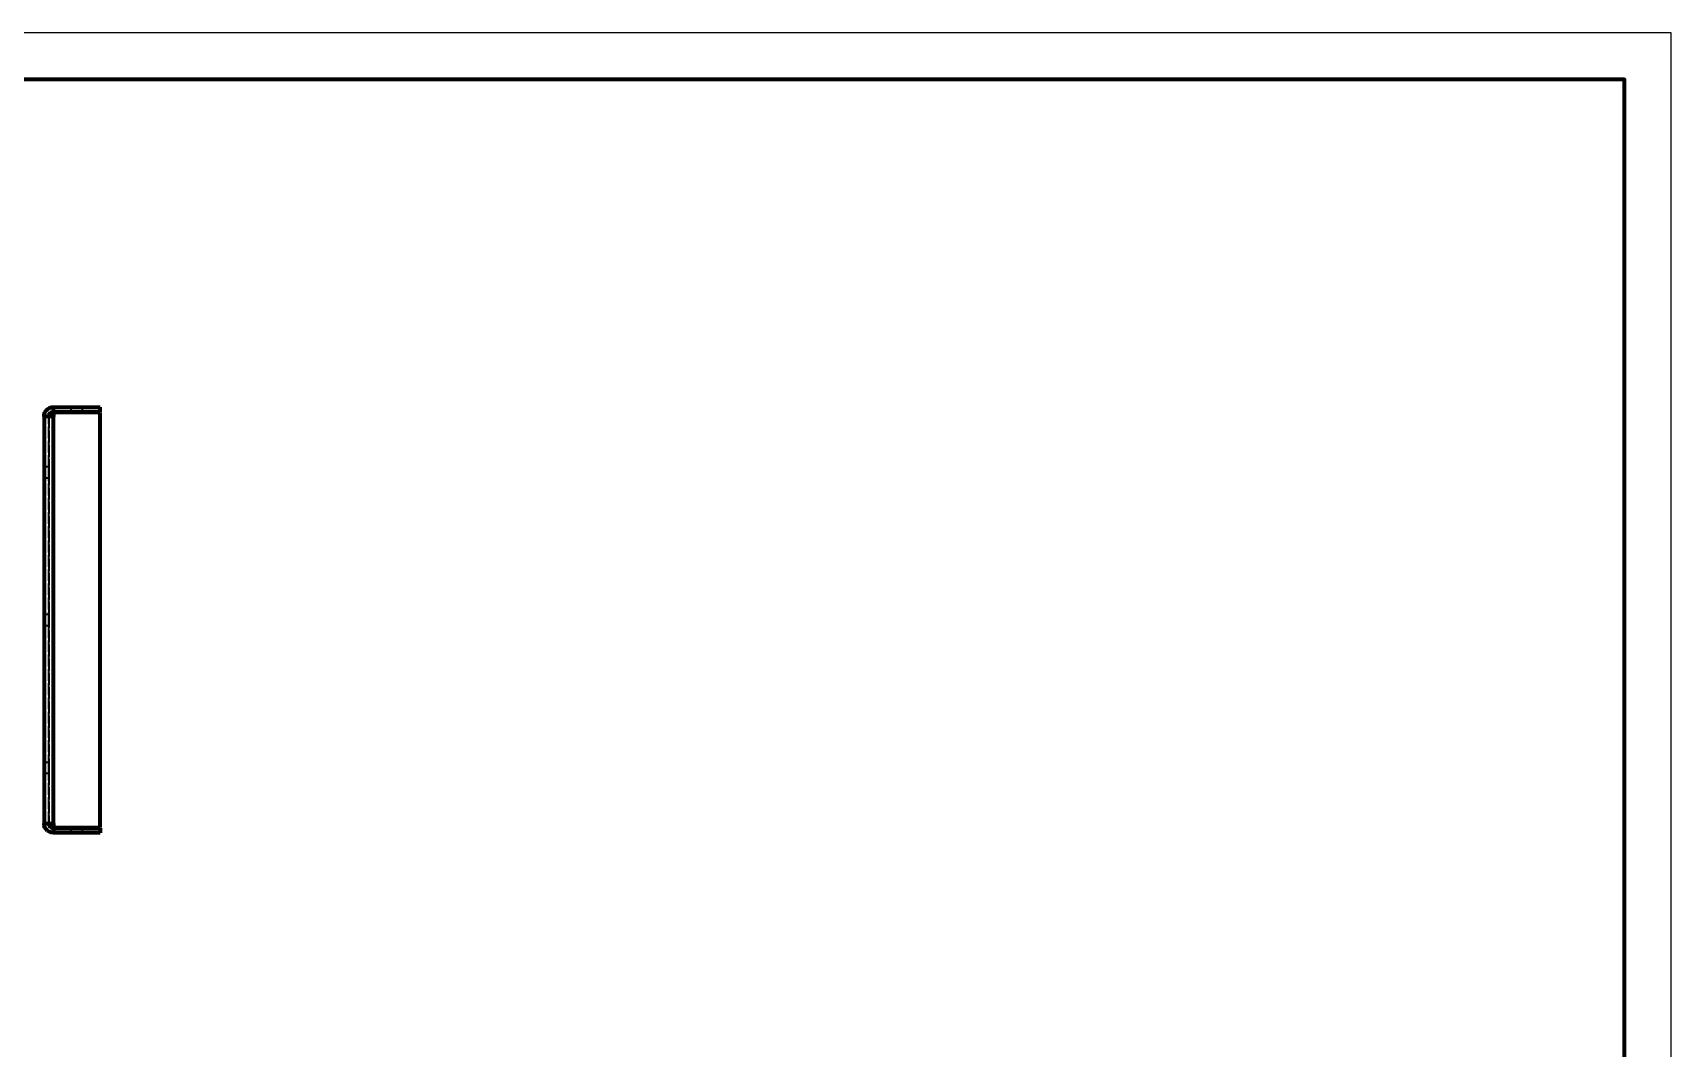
# Model space of a CAD drawing. Header units: millimetres. Extents: x 0 to 420, y 0 to 297.
# Drawn here: x 244.8 to 420, y 188.5 to 297 of the extents above; entities that cross this region are included whole.
import ezdxf

# ---------------------------------------------------------------- set-up
doc = ezdxf.new("R2010")
doc.units = ezdxf.units.MM
doc.linetypes.add('DASHED', pattern=[1.524, 1.27, -0.254])

msp = doc.modelspace()

# ---------------------------------------------------------------- linework, layer by layer
at = {"color": 1, "lineweight": 70}
for p, q in [((246, 256), (246.03, 256.22)), ((246, 256), (246, 212.5)), ((246.01, 256), (246, 256)), ((246.03, 256), (246.01, 256)), ((246.03, 256.22), (246.1, 256.43)), ((246.06, 256), (246.03, 256)), ((246.1, 256), (246.06, 256)), ((246.1, 256.43), (246.22, 256.62)), ((246.15, 256), (246.1, 256)), ((246.22, 256), (246.15, 256)), ((246.22, 256.62), (246.38, 256.78)), ((246.29, 256), (246.22, 256)), ((246.38, 256), (246.29, 256)), ((246.38, 256.78), (246.57, 256.9)), ((246.47, 256), (246.38, 256)), ((246.57, 256), (246.47, 256)), ((246.5, 256), (246.52, 256.15)), ((246.52, 256.15), (246.6, 256.29)), ((246.57, 256.9), (246.78, 256.97)), ((246.67, 256), (246.57, 256)), ((246.6, 256.29), (246.71, 256.4)), ((246.78, 256), (246.67, 256)), ((246.71, 256.4), (246.85, 256.48)), ((246.78, 256.97), (247, 257)), ((246.89, 256), (246.78, 256)), ((246.85, 256.48), (247, 256.5)), ((247, 256), (246.89, 256)), ((247, 256.5), (247, 257)), ((247, 257), (252, 257)), ((247, 256.5), (252, 256.5)), ((252, 256.43), (247, 256.43)), ((247, 256.43), (247, 256)), ((247, 212.5), (247, 256)), ((252, 256.5), (252, 257)), ((252, 212.07), (252, 256.43)), ((246.03, 212.28), (246, 212.5)), ((246, 212.5), (246.01, 212.5)), ((246.01, 212.5), (246.03, 212.5)), ((246.03, 212.5), (246.06, 212.5)), ((246.1, 212.07), (246.03, 212.28)), ((246.06, 212.5), (246.1, 212.5)), ((246.1, 212.5), (246.15, 212.5)), ((246.22, 211.88), (246.1, 212.07)), ((246.15, 212.5), (246.22, 212.5)), ((246.22, 212.5), (246.29, 212.5)), ((246.29, 212.5), (246.38, 212.5)), ((246.38, 212.5), (246.47, 212.5)), ((246.47, 212.5), (246.57, 212.5)), ((246.5, 212.5), (246.52, 212.35)), ((246.52, 212.35), (246.6, 212.21)), ((246.57, 212.5), (246.67, 212.5)), ((246.6, 212.21), (246.71, 212.1)), ((246.67, 212.5), (246.78, 212.5)), ((246.71, 212.1), (246.85, 212.02)), ((246.78, 212.5), (246.89, 212.5)), ((246.85, 212.02), (247, 212)), ((246.89, 212.5), (247, 212.5)), ((247, 212.5), (247, 212.07)), ((247, 212.07), (252, 212.07)), ((247, 212), (252, 212)), ((247, 212), (247, 211.5)), ((252, 212), (252, 211.5)), ((246.38, 211.72), (246.22, 211.88)), ((246.57, 211.6), (246.38, 211.72)), ((246.78, 211.53), (246.57, 211.6)), ((247, 211.5), (246.78, 211.53)), ((252, 211.5), (247, 211.5))]:
    msp.add_line(p, q, dxfattribs=at)
at = {"color": 5, "linetype": 'DASHED', "lineweight": 35}
for p, q in [((246.03, 256.22), (246, 256)), ((246, 256), (246.01, 256)), ((246, 212.5), (246, 256)), ((246.5, 256), (246, 256)), ((246.5, 256), (246, 256)), ((246.01, 256), (246.03, 256)), ((246.1, 256.43), (246.03, 256.22)), ((246.03, 256), (246.06, 256)), ((246.06, 256), (246.1, 256)), ((246.22, 256.62), (246.1, 256.43)), ((246.1, 256), (246.15, 256)), ((246.15, 256), (246.22, 256)), ((246.38, 256.78), (246.22, 256.62)), ((246.22, 256), (246.29, 256)), ((246.29, 256), (246.38, 256)), ((246.57, 256.9), (246.38, 256.78)), ((246.38, 256), (246.47, 256)), ((246.47, 256), (246.57, 256)), ((246.5, 256), (246.52, 256.15)), ((246.5, 256), (246.5, 256)), ((246.5, 256), (246.51, 256)), ((246.5, 256), (246.5, 212.5)), ((246.5, 256), (246.5, 256)), ((246.5, 256), (246.51, 256)), ((246.5, 212.5), (246.5, 256)), ((246.51, 256), (246.53, 256)), ((246.51, 256), (246.53, 256)), ((246.52, 256.15), (246.6, 256.29)), ((246.53, 256), (246.55, 256)), ((246.53, 256), (246.55, 256)), ((246.55, 256), (246.58, 256)), ((246.55, 256), (246.58, 256)), ((246.78, 256.97), (246.57, 256.9)), ((246.57, 256), (246.67, 256)), ((246.58, 256), (246.61, 256)), ((246.58, 256), (246.61, 256)), ((246.6, 256.29), (246.71, 256.4)), ((246.61, 256), (246.65, 256)), ((246.61, 256), (246.65, 256)), ((246.65, 256), (246.69, 256)), ((246.65, 256), (246.69, 256)), ((246.67, 256), (246.78, 256)), ((246.69, 256), (246.73, 256)), ((246.69, 256), (246.73, 256)), ((246.71, 256.4), (246.85, 256.48)), ((246.73, 256), (246.78, 256)), ((246.73, 256), (246.78, 256)), ((247, 257), (246.78, 256.97)), ((246.78, 256), (246.89, 256)), ((246.78, 256), (246.83, 256)), ((246.78, 256), (246.83, 256)), ((246.83, 256), (246.89, 256)), ((246.83, 256), (246.89, 256)), ((246.85, 256.48), (247, 256.5)), ((246.89, 256), (247, 256)), ((246.89, 256), (246.94, 256)), ((246.89, 256), (246.94, 256)), ((246.94, 256), (247, 256)), ((246.94, 256), (247, 256)), ((252, 257), (247, 257)), ((247, 256.5), (247, 257)), ((247, 256.5), (247, 257)), ((247, 256.5), (247, 257)), ((247, 256.5), (252, 256.5)), ((247, 256), (247, 256.43)), ((247, 256.43), (252, 256.43)), ((247, 256), (247, 256.43)), ((247, 256.43), (252, 256.43)), ((247, 256.43), (252, 256.43)), ((247, 256), (247, 256.43)), ((248.9, 256.5), (248.9, 257)), ((248.9, 257), (248.92, 257)), ((248.92, 257), (248.9, 257)), ((248.9, 256.5), (248.9, 257)), ((248.9, 256.5), (248.9, 257)), ((248.9, 257), (248.92, 257)), ((248.92, 257), (248.9, 257)), ((248.9, 256.5), (248.9, 257)), ((248.9, 256.5), (248.9, 257)), ((248.9, 257), (248.92, 257)), ((248.92, 257), (248.9, 257)), ((248.9, 256.5), (248.9, 257)), ((248.9, 256.5), (248.9, 257)), ((248.9, 257), (248.92, 257)), ((248.92, 257), (248.9, 257)), ((248.9, 256.5), (248.9, 257)), ((248.9, 256.5), (248.9, 257)), ((248.9, 257), (248.92, 257)), ((248.92, 257), (248.9, 257)), ((248.9, 256.5), (248.9, 257)), ((248.9, 256.5), (248.9, 257)), ((248.9, 257), (248.92, 257)), ((248.92, 257), (248.9, 257)), ((248.9, 256.5), (248.9, 257)), ((248.92, 256.5), (248.9, 256.5)), ((248.9, 256.5), (248.92, 256.5)), ((248.92, 256.5), (248.9, 256.5)), ((248.9, 256.5), (248.92, 256.5)), ((248.92, 256.5), (248.9, 256.5)), ((248.9, 256.5), (248.92, 256.5)), ((248.92, 256.5), (248.9, 256.5)), ((248.9, 256.5), (248.92, 256.5)), ((248.92, 256.5), (248.9, 256.5)), ((248.9, 256.5), (248.92, 256.5)), ((248.92, 256.5), (248.9, 256.5)), ((248.9, 256.5), (248.92, 256.5)), ((248.92, 257), (248.96, 257)), ((248.96, 257), (248.92, 257)), ((248.92, 257), (248.96, 257)), ((248.96, 257), (248.92, 257)), ((248.92, 257), (248.96, 257)), ((248.96, 257), (248.92, 257)), ((248.92, 257), (248.96, 257)), ((248.96, 257), (248.92, 257)), ((248.92, 257), (248.96, 257)), ((248.96, 257), (248.92, 257)), ((248.92, 257), (248.96, 257)), ((248.96, 257), (248.92, 257)), ((248.96, 256.5), (248.92, 256.5)), ((248.92, 256.5), (248.96, 256.5)), ((248.96, 256.5), (248.92, 256.5)), ((248.92, 256.5), (248.96, 256.5)), ((248.96, 256.5), (248.92, 256.5)), ((248.92, 256.5), (248.96, 256.5)), ((248.96, 256.5), (248.92, 256.5)), ((248.92, 256.5), (248.96, 256.5)), ((248.96, 256.5), (248.92, 256.5)), ((248.92, 256.5), (248.96, 256.5)), ((248.96, 256.5), (248.92, 256.5)), ((248.92, 256.5), (248.96, 256.5)), ((248.96, 257), (249.03, 257)), ((249.03, 257), (248.96, 257)), ((248.96, 257), (249.03, 257)), ((249.03, 257), (248.96, 257)), ((248.96, 257), (249.03, 257)), ((249.03, 257), (248.96, 257)), ((248.96, 257), (249.03, 257)), ((249.03, 257), (248.96, 257)), ((248.96, 257), (249.03, 257)), ((249.03, 257), (248.96, 257)), ((248.96, 257), (249.03, 257)), ((249.03, 257), (248.96, 257)), ((249.03, 256.5), (248.96, 256.5)), ((248.96, 256.5), (249.03, 256.5)), ((249.03, 256.5), (248.96, 256.5)), ((248.96, 256.5), (249.03, 256.5)), ((249.03, 256.5), (248.96, 256.5)), ((248.96, 256.5), (249.03, 256.5)), ((249.03, 256.5), (248.96, 256.5)), ((248.96, 256.5), (249.03, 256.5)), ((249.03, 256.5), (248.96, 256.5)), ((248.96, 256.5), (249.03, 256.5)), ((249.03, 256.5), (248.96, 256.5)), ((248.96, 256.5), (249.03, 256.5)), ((249.03, 257), (249.13, 257)), ((249.13, 257), (249.03, 257)), ((249.03, 257), (249.13, 257)), ((249.13, 257), (249.03, 257)), ((249.03, 257), (249.13, 257)), ((249.13, 257), (249.03, 257)), ((249.03, 257), (249.13, 257)), ((249.13, 257), (249.03, 257)), ((249.03, 257), (249.13, 257)), ((249.13, 257), (249.03, 257)), ((249.03, 257), (249.13, 257)), ((249.13, 257), (249.03, 257)), ((249.13, 256.5), (249.03, 256.5)), ((249.03, 256.5), (249.13, 256.5)), ((249.13, 256.5), (249.03, 256.5)), ((249.03, 256.5), (249.13, 256.5)), ((249.13, 256.5), (249.03, 256.5)), ((249.03, 256.5), (249.13, 256.5)), ((249.13, 256.5), (249.03, 256.5)), ((249.03, 256.5), (249.13, 256.5)), ((249.13, 256.5), (249.03, 256.5)), ((249.03, 256.5), (249.13, 256.5)), ((249.13, 256.5), (249.03, 256.5)), ((249.03, 256.5), (249.13, 256.5)), ((249.13, 257), (249.24, 257)), ((249.24, 257), (249.13, 257)), ((249.13, 257), (249.24, 257)), ((249.24, 257), (249.13, 257)), ((249.13, 257), (249.24, 257)), ((249.24, 257), (249.13, 257)), ((249.13, 257), (249.24, 257)), ((249.24, 257), (249.13, 257)), ((249.13, 257), (249.24, 257)), ((249.24, 257), (249.13, 257)), ((249.13, 257), (249.24, 257)), ((249.24, 257), (249.13, 257)), ((249.24, 256.5), (249.13, 256.5)), ((249.13, 256.5), (249.24, 256.5)), ((249.24, 256.5), (249.13, 256.5)), ((249.13, 256.5), (249.24, 256.5)), ((249.24, 256.5), (249.13, 256.5)), ((249.13, 256.5), (249.24, 256.5)), ((249.24, 256.5), (249.13, 256.5)), ((249.13, 256.5), (249.24, 256.5)), ((249.24, 256.5), (249.13, 256.5)), ((249.13, 256.5), (249.24, 256.5)), ((249.24, 256.5), (249.13, 256.5)), ((249.13, 256.5), (249.24, 256.5)), ((249.24, 257), (249.37, 257)), ((249.37, 257), (249.24, 257)), ((249.24, 257), (249.37, 257)), ((249.37, 257), (249.24, 257)), ((249.24, 257), (249.37, 257)), ((249.37, 257), (249.24, 257)), ((249.24, 257), (249.37, 257)), ((249.37, 257), (249.24, 257)), ((249.24, 257), (249.37, 257)), ((249.37, 257), (249.24, 257)), ((249.24, 257), (249.37, 257)), ((249.37, 257), (249.24, 257)), ((249.37, 256.5), (249.24, 256.5)), ((249.24, 256.5), (249.37, 256.5)), ((249.37, 256.5), (249.24, 256.5)), ((249.24, 256.5), (249.37, 256.5)), ((249.37, 256.5), (249.24, 256.5)), ((249.24, 256.5), (249.37, 256.5)), ((249.37, 256.5), (249.24, 256.5)), ((249.24, 256.5), (249.37, 256.5)), ((249.37, 256.5), (249.24, 256.5)), ((249.24, 256.5), (249.37, 256.5)), ((249.37, 256.5), (249.24, 256.5)), ((249.24, 256.5), (249.37, 256.5)), ((249.37, 257), (249.5, 257)), ((249.5, 257), (249.37, 257)), ((249.37, 257), (249.5, 257)), ((249.5, 257), (249.37, 257)), ((249.37, 257), (249.5, 257)), ((249.5, 257), (249.37, 257)), ((249.37, 257), (249.5, 257)), ((249.5, 257), (249.37, 257)), ((249.37, 257), (249.5, 257)), ((249.5, 257), (249.37, 257)), ((249.37, 257), (249.5, 257)), ((249.5, 257), (249.37, 257)), ((249.5, 256.5), (249.37, 256.5)), ((249.37, 256.5), (249.5, 256.5)), ((249.5, 256.5), (249.37, 256.5)), ((249.37, 256.5), (249.5, 256.5)), ((249.5, 256.5), (249.37, 256.5)), ((249.37, 256.5), (249.5, 256.5)), ((249.5, 256.5), (249.37, 256.5)), ((249.37, 256.5), (249.5, 256.5)), ((249.5, 256.5), (249.37, 256.5)), ((249.37, 256.5), (249.5, 256.5)), ((249.5, 256.5), (249.37, 256.5)), ((249.37, 256.5), (249.5, 256.5)), ((249.5, 257), (249.63, 257)), ((249.63, 257), (249.5, 257)), ((249.5, 257), (249.63, 257)), ((249.63, 257), (249.5, 257)), ((249.5, 257), (249.63, 257)), ((249.63, 257), (249.5, 257)), ((249.5, 257), (249.63, 257)), ((249.63, 257), (249.5, 257)), ((249.5, 257), (249.63, 257)), ((249.63, 257), (249.5, 257)), ((249.5, 257), (249.63, 257)), ((249.63, 257), (249.5, 257)), ((249.63, 256.5), (249.5, 256.5)), ((249.5, 256.5), (249.63, 256.5)), ((249.63, 256.5), (249.5, 256.5)), ((249.5, 256.5), (249.63, 256.5)), ((249.63, 256.5), (249.5, 256.5)), ((249.5, 256.5), (249.63, 256.5)), ((249.63, 256.5), (249.5, 256.5)), ((249.5, 256.5), (249.63, 256.5)), ((249.63, 256.5), (249.5, 256.5)), ((249.5, 256.5), (249.63, 256.5)), ((249.63, 256.5), (249.5, 256.5)), ((249.5, 256.5), (249.63, 256.5)), ((249.63, 257), (249.76, 257)), ((249.76, 257), (249.63, 257)), ((249.63, 257), (249.76, 257)), ((249.76, 257), (249.63, 257)), ((249.63, 257), (249.76, 257)), ((249.76, 257), (249.63, 257)), ((249.63, 257), (249.76, 257)), ((249.76, 257), (249.63, 257)), ((249.63, 257), (249.76, 257)), ((249.76, 257), (249.63, 257)), ((249.63, 257), (249.76, 257)), ((249.76, 257), (249.63, 257)), ((249.76, 256.5), (249.63, 256.5)), ((249.63, 256.5), (249.76, 256.5)), ((249.76, 256.5), (249.63, 256.5)), ((249.63, 256.5), (249.76, 256.5)), ((249.76, 256.5), (249.63, 256.5)), ((249.63, 256.5), (249.76, 256.5)), ((249.76, 256.5), (249.63, 256.5)), ((249.63, 256.5), (249.76, 256.5)), ((249.76, 256.5), (249.63, 256.5)), ((249.63, 256.5), (249.76, 256.5)), ((249.76, 256.5), (249.63, 256.5)), ((249.63, 256.5), (249.76, 256.5)), ((249.76, 257), (249.87, 257)), ((249.87, 257), (249.76, 257)), ((249.76, 257), (249.87, 257)), ((249.87, 257), (249.76, 257)), ((249.76, 257), (249.87, 257)), ((249.87, 257), (249.76, 257)), ((249.76, 257), (249.87, 257)), ((249.87, 257), (249.76, 257)), ((249.76, 257), (249.87, 257)), ((249.87, 257), (249.76, 257)), ((249.76, 257), (249.87, 257)), ((249.87, 257), (249.76, 257)), ((249.87, 256.5), (249.76, 256.5)), ((249.76, 256.5), (249.87, 256.5)), ((249.87, 256.5), (249.76, 256.5)), ((249.76, 256.5), (249.87, 256.5)), ((249.87, 256.5), (249.76, 256.5)), ((249.76, 256.5), (249.87, 256.5)), ((249.87, 256.5), (249.76, 256.5)), ((249.76, 256.5), (249.87, 256.5)), ((249.87, 256.5), (249.76, 256.5)), ((249.76, 256.5), (249.87, 256.5)), ((249.87, 256.5), (249.76, 256.5)), ((249.76, 256.5), (249.87, 256.5)), ((249.87, 257), (249.97, 257)), ((249.97, 257), (249.87, 257)), ((249.87, 257), (249.97, 257)), ((249.97, 257), (249.87, 257)), ((249.87, 257), (249.97, 257)), ((249.97, 257), (249.87, 257)), ((249.87, 257), (249.97, 257)), ((249.97, 257), (249.87, 257)), ((249.87, 257), (249.97, 257)), ((249.97, 257), (249.87, 257)), ((249.87, 257), (249.97, 257)), ((249.97, 257), (249.87, 257)), ((249.97, 256.5), (249.87, 256.5)), ((249.87, 256.5), (249.97, 256.5)), ((249.97, 256.5), (249.87, 256.5)), ((249.87, 256.5), (249.97, 256.5)), ((249.97, 256.5), (249.87, 256.5)), ((249.87, 256.5), (249.97, 256.5)), ((249.97, 256.5), (249.87, 256.5)), ((249.87, 256.5), (249.97, 256.5)), ((249.97, 256.5), (249.87, 256.5)), ((249.87, 256.5), (249.97, 256.5)), ((249.97, 256.5), (249.87, 256.5)), ((249.87, 256.5), (249.97, 256.5)), ((249.97, 257), (250.04, 257)), ((250.04, 257), (249.97, 257)), ((249.97, 257), (250.04, 257)), ((250.04, 257), (249.97, 257)), ((249.97, 257), (250.04, 257)), ((250.04, 257), (249.97, 257)), ((249.97, 257), (250.04, 257)), ((250.04, 257), (249.97, 257)), ((249.97, 257), (250.04, 257)), ((250.04, 257), (249.97, 257)), ((249.97, 257), (250.04, 257)), ((250.04, 257), (249.97, 257)), ((250.04, 256.5), (249.97, 256.5)), ((249.97, 256.5), (250.04, 256.5)), ((250.04, 256.5), (249.97, 256.5)), ((249.97, 256.5), (250.04, 256.5)), ((250.04, 256.5), (249.97, 256.5)), ((249.97, 256.5), (250.04, 256.5)), ((250.04, 256.5), (249.97, 256.5)), ((249.97, 256.5), (250.04, 256.5)), ((250.04, 256.5), (249.97, 256.5)), ((249.97, 256.5), (250.04, 256.5)), ((250.04, 256.5), (249.97, 256.5)), ((249.97, 256.5), (250.04, 256.5)), ((250.04, 257), (250.08, 257)), ((250.08, 257), (250.04, 257)), ((250.04, 257), (250.08, 257)), ((250.08, 257), (250.04, 257)), ((250.04, 257), (250.08, 257)), ((250.08, 257), (250.04, 257)), ((250.04, 257), (250.08, 257)), ((250.08, 257), (250.04, 257)), ((250.04, 257), (250.08, 257)), ((250.08, 257), (250.04, 257)), ((250.04, 257), (250.08, 257)), ((250.08, 257), (250.04, 257)), ((250.08, 256.5), (250.04, 256.5)), ((250.04, 256.5), (250.08, 256.5)), ((250.08, 256.5), (250.04, 256.5)), ((250.04, 256.5), (250.08, 256.5)), ((250.08, 256.5), (250.04, 256.5)), ((250.04, 256.5), (250.08, 256.5)), ((250.08, 256.5), (250.04, 256.5)), ((250.04, 256.5), (250.08, 256.5)), ((250.08, 256.5), (250.04, 256.5)), ((250.04, 256.5), (250.08, 256.5)), ((250.08, 256.5), (250.04, 256.5)), ((250.04, 256.5), (250.08, 256.5)), ((250.08, 257), (250.1, 257)), ((250.1, 257), (250.08, 257)), ((250.08, 257), (250.1, 257)), ((250.1, 257), (250.08, 257)), ((250.08, 257), (250.1, 257)), ((250.1, 257), (250.08, 257)), ((250.08, 257), (250.1, 257)), ((250.1, 257), (250.08, 257)), ((250.08, 257), (250.1, 257)), ((250.1, 257), (250.08, 257)), ((250.08, 257), (250.1, 257)), ((250.1, 257), (250.08, 257)), ((250.1, 256.5), (250.08, 256.5)), ((250.08, 256.5), (250.1, 256.5)), ((250.1, 256.5), (250.08, 256.5)), ((250.08, 256.5), (250.1, 256.5)), ((250.1, 256.5), (250.08, 256.5)), ((250.08, 256.5), (250.1, 256.5)), ((250.1, 256.5), (250.08, 256.5)), ((250.08, 256.5), (250.1, 256.5)), ((250.1, 256.5), (250.08, 256.5)), ((250.08, 256.5), (250.1, 256.5)), ((250.1, 256.5), (250.08, 256.5)), ((250.08, 256.5), (250.1, 256.5)), ((250.1, 256.5), (250.1, 257)), ((250.1, 256.5), (250.1, 257)), ((250.1, 256.5), (250.1, 257)), ((250.1, 256.5), (250.1, 257)), ((250.1, 256.5), (250.1, 257)), ((250.1, 256.5), (250.1, 257)), ((250.1, 256.5), (250.1, 257)), ((250.1, 256.5), (250.1, 257)), ((250.1, 256.5), (250.1, 257)), ((250.1, 256.5), (250.1, 257)), ((250.1, 256.5), (250.1, 257)), ((250.1, 256.5), (250.1, 257)), ((252, 256.5), (252, 257)), ((252, 256.43), (252, 212.07)), ((252, 256.43), (252, 212.07)), ((252, 212.07), (252, 256.43)), ((246, 250.65), (246.5, 250.65)), ((246, 250.65), (246, 250.63)), ((246, 250.65), (246.5, 250.65)), ((246, 250.63), (246, 250.65)), ((246, 250.65), (246.5, 250.65)), ((246, 250.63), (246, 250.65)), ((246, 250.65), (246.5, 250.65)), ((246, 250.65), (246, 250.63)), ((246, 250.63), (246, 250.59)), ((246, 250.59), (246, 250.63)), ((246, 250.59), (246, 250.63)), ((246, 250.63), (246, 250.59)), ((246, 250.59), (246, 250.52)), ((246, 250.52), (246, 250.59)), ((246, 250.52), (246, 250.59)), ((246, 250.59), (246, 250.52)), ((246.5, 250.63), (246.5, 250.65)), ((246.5, 250.65), (246.5, 250.63)), ((246.5, 250.65), (246.5, 250.63)), ((246.5, 250.63), (246.5, 250.65)), ((246.5, 250.59), (246.5, 250.63)), ((246.5, 250.63), (246.5, 250.59)), ((246.5, 250.63), (246.5, 250.59)), ((246.5, 250.59), (246.5, 250.63)), ((246.5, 250.52), (246.5, 250.59)), ((246.5, 250.59), (246.5, 250.52)), ((246.5, 250.59), (246.5, 250.52)), ((246.5, 250.52), (246.5, 250.59)), ((246, 250.52), (246, 250.42)), ((246, 250.42), (246, 250.52)), ((246, 250.42), (246, 250.52)), ((246, 250.52), (246, 250.42)), ((246, 250.42), (246, 250.31)), ((246, 250.31), (246, 250.42)), ((246, 250.31), (246, 250.42)), ((246, 250.42), (246, 250.31)), ((246, 250.31), (246, 250.18)), ((246, 250.18), (246, 250.31)), ((246, 250.18), (246, 250.31)), ((246, 250.31), (246, 250.18)), ((246, 250.18), (246, 250.05)), ((246, 250.05), (246, 250.18)), ((246, 250.05), (246, 250.18)), ((246, 250.18), (246, 250.05)), ((246, 250.05), (246, 249.92)), ((246, 249.92), (246, 250.05)), ((246, 249.92), (246, 250.05)), ((246, 250.05), (246, 249.92)), ((246, 249.92), (246, 249.79)), ((246, 249.79), (246, 249.92)), ((246, 249.79), (246, 249.92)), ((246, 249.92), (246, 249.79)), ((246, 249.79), (246, 249.68)), ((246, 249.68), (246, 249.79)), ((246, 249.68), (246, 249.79)), ((246, 249.79), (246, 249.68)), ((246, 249.68), (246, 249.58)), ((246, 249.58), (246, 249.68)), ((246, 249.58), (246, 249.68)), ((246, 249.68), (246, 249.58)), ((246, 249.58), (246, 249.51)), ((246, 249.51), (246, 249.58)), ((246, 249.51), (246, 249.58)), ((246, 249.58), (246, 249.51)), ((246, 249.51), (246, 249.47)), ((246, 249.47), (246, 249.51)), ((246, 249.47), (246, 249.51)), ((246, 249.51), (246, 249.47)), ((246, 249.47), (246, 249.45)), ((246, 249.45), (246, 249.47)), ((246, 249.45), (246, 249.47)), ((246, 249.47), (246, 249.45)), ((246, 249.45), (246.5, 249.45)), ((246, 249.45), (246.5, 249.45)), ((246, 249.45), (246.5, 249.45)), ((246, 249.45), (246.5, 249.45)), ((246.5, 250.42), (246.5, 250.52)), ((246.5, 250.52), (246.5, 250.42)), ((246.5, 250.52), (246.5, 250.42)), ((246.5, 250.42), (246.5, 250.52)), ((246.5, 250.31), (246.5, 250.42)), ((246.5, 250.42), (246.5, 250.31)), ((246.5, 250.42), (246.5, 250.31)), ((246.5, 250.31), (246.5, 250.42)), ((246.5, 250.18), (246.5, 250.31)), ((246.5, 250.31), (246.5, 250.18)), ((246.5, 250.31), (246.5, 250.18)), ((246.5, 250.18), (246.5, 250.31)), ((246.5, 250.05), (246.5, 250.18)), ((246.5, 250.18), (246.5, 250.05)), ((246.5, 250.18), (246.5, 250.05)), ((246.5, 250.05), (246.5, 250.18)), ((246.5, 249.92), (246.5, 250.05)), ((246.5, 250.05), (246.5, 249.92)), ((246.5, 250.05), (246.5, 249.92)), ((246.5, 249.92), (246.5, 250.05)), ((246.5, 249.79), (246.5, 249.92)), ((246.5, 249.92), (246.5, 249.79)), ((246.5, 249.92), (246.5, 249.79)), ((246.5, 249.79), (246.5, 249.92)), ((246.5, 249.68), (246.5, 249.79)), ((246.5, 249.79), (246.5, 249.68)), ((246.5, 249.79), (246.5, 249.68)), ((246.5, 249.68), (246.5, 249.79)), ((246.5, 249.58), (246.5, 249.68)), ((246.5, 249.68), (246.5, 249.58)), ((246.5, 249.68), (246.5, 249.58)), ((246.5, 249.58), (246.5, 249.68)), ((246.5, 249.51), (246.5, 249.58)), ((246.5, 249.58), (246.5, 249.51)), ((246.5, 249.58), (246.5, 249.51)), ((246.5, 249.51), (246.5, 249.58)), ((246.5, 249.47), (246.5, 249.51)), ((246.5, 249.51), (246.5, 249.47)), ((246.5, 249.51), (246.5, 249.47)), ((246.5, 249.47), (246.5, 249.51)), ((246.5, 249.45), (246.5, 249.47)), ((246.5, 249.47), (246.5, 249.45)), ((246.5, 249.47), (246.5, 249.45)), ((246.5, 249.45), (246.5, 249.47)), ((246, 234.85), (246.5, 234.85)), ((246, 234.85), (246, 234.83)), ((246, 234.85), (246.5, 234.85)), ((246, 234.83), (246, 234.85)), ((246, 234.85), (246.5, 234.85)), ((246, 234.83), (246, 234.85)), ((246, 234.85), (246.5, 234.85)), ((246, 234.85), (246, 234.83)), ((246, 234.83), (246, 234.79)), ((246, 234.79), (246, 234.83)), ((246, 234.79), (246, 234.83)), ((246, 234.83), (246, 234.79)), ((246, 234.79), (246, 234.72)), ((246, 234.72), (246, 234.79)), ((246, 234.72), (246, 234.79)), ((246, 234.79), (246, 234.72)), ((246.5, 234.83), (246.5, 234.85)), ((246.5, 234.85), (246.5, 234.83)), ((246.5, 234.85), (246.5, 234.83)), ((246.5, 234.83), (246.5, 234.85)), ((246.5, 234.79), (246.5, 234.83)), ((246.5, 234.83), (246.5, 234.79)), ((246.5, 234.83), (246.5, 234.79)), ((246.5, 234.79), (246.5, 234.83)), ((246.5, 234.72), (246.5, 234.79)), ((246.5, 234.79), (246.5, 234.72)), ((246.5, 234.79), (246.5, 234.72)), ((246.5, 234.72), (246.5, 234.79)), ((246, 234.72), (246, 234.62)), ((246, 234.62), (246, 234.72)), ((246, 234.62), (246, 234.72)), ((246, 234.72), (246, 234.62)), ((246, 234.62), (246, 234.51)), ((246, 234.51), (246, 234.62)), ((246, 234.51), (246, 234.62)), ((246, 234.62), (246, 234.51)), ((246, 234.51), (246, 234.38)), ((246, 234.38), (246, 234.51)), ((246, 234.38), (246, 234.51)), ((246, 234.51), (246, 234.38)), ((246, 234.38), (246, 234.25)), ((246, 234.25), (246, 234.38)), ((246, 234.25), (246, 234.38)), ((246, 234.38), (246, 234.25)), ((246, 234.25), (246, 234.12)), ((246, 234.12), (246, 234.25)), ((246, 234.12), (246, 234.25)), ((246, 234.25), (246, 234.12)), ((246, 234.12), (246, 233.99)), ((246, 233.99), (246, 234.12)), ((246, 233.99), (246, 234.12)), ((246, 234.12), (246, 233.99)), ((246, 233.99), (246, 233.88)), ((246, 233.88), (246, 233.99)), ((246, 233.88), (246, 233.99)), ((246, 233.99), (246, 233.88)), ((246, 233.88), (246, 233.78)), ((246, 233.78), (246, 233.88)), ((246, 233.78), (246, 233.88)), ((246, 233.88), (246, 233.78)), ((246, 233.78), (246, 233.71)), ((246, 233.71), (246, 233.78)), ((246, 233.71), (246, 233.78)), ((246, 233.78), (246, 233.71)), ((246, 233.71), (246, 233.67)), ((246, 233.67), (246, 233.71)), ((246, 233.67), (246, 233.71)), ((246, 233.71), (246, 233.67)), ((246, 233.67), (246, 233.65)), ((246, 233.65), (246, 233.67)), ((246, 233.65), (246, 233.67)), ((246, 233.67), (246, 233.65)), ((246, 233.65), (246.5, 233.65)), ((246, 233.65), (246.5, 233.65)), ((246, 233.65), (246.5, 233.65)), ((246, 233.65), (246.5, 233.65)), ((246.5, 234.62), (246.5, 234.72)), ((246.5, 234.72), (246.5, 234.62)), ((246.5, 234.72), (246.5, 234.62)), ((246.5, 234.62), (246.5, 234.72)), ((246.5, 234.51), (246.5, 234.62)), ((246.5, 234.62), (246.5, 234.51)), ((246.5, 234.62), (246.5, 234.51)), ((246.5, 234.51), (246.5, 234.62)), ((246.5, 234.38), (246.5, 234.51)), ((246.5, 234.51), (246.5, 234.38)), ((246.5, 234.51), (246.5, 234.38)), ((246.5, 234.38), (246.5, 234.51)), ((246.5, 234.25), (246.5, 234.38)), ((246.5, 234.38), (246.5, 234.25)), ((246.5, 234.38), (246.5, 234.25)), ((246.5, 234.25), (246.5, 234.38)), ((246.5, 234.12), (246.5, 234.25)), ((246.5, 234.25), (246.5, 234.12)), ((246.5, 234.25), (246.5, 234.12)), ((246.5, 234.12), (246.5, 234.25)), ((246.5, 233.99), (246.5, 234.12)), ((246.5, 234.12), (246.5, 233.99)), ((246.5, 234.12), (246.5, 233.99)), ((246.5, 233.99), (246.5, 234.12)), ((246.5, 233.88), (246.5, 233.99)), ((246.5, 233.99), (246.5, 233.88)), ((246.5, 233.99), (246.5, 233.88)), ((246.5, 233.88), (246.5, 233.99)), ((246.5, 233.78), (246.5, 233.88)), ((246.5, 233.88), (246.5, 233.78)), ((246.5, 233.88), (246.5, 233.78)), ((246.5, 233.78), (246.5, 233.88)), ((246.5, 233.71), (246.5, 233.78)), ((246.5, 233.78), (246.5, 233.71)), ((246.5, 233.78), (246.5, 233.71)), ((246.5, 233.71), (246.5, 233.78)), ((246.5, 233.67), (246.5, 233.71)), ((246.5, 233.71), (246.5, 233.67)), ((246.5, 233.71), (246.5, 233.67)), ((246.5, 233.67), (246.5, 233.71)), ((246.5, 233.65), (246.5, 233.67)), ((246.5, 233.67), (246.5, 233.65)), ((246.5, 233.67), (246.5, 233.65)), ((246.5, 233.65), (246.5, 233.67)), ((246, 219.05), (246.5, 219.05)), ((246, 219.05), (246, 219.03)), ((246, 219.05), (246.5, 219.05)), ((246, 219.03), (246, 219.05)), ((246, 219.05), (246.5, 219.05)), ((246, 219.03), (246, 219.05)), ((246, 219.05), (246.5, 219.05)), ((246, 219.05), (246, 219.03)), ((246, 219.03), (246, 218.99)), ((246, 218.99), (246, 219.03)), ((246, 218.99), (246, 219.03)), ((246, 219.03), (246, 218.99)), ((246.5, 219.03), (246.5, 219.05)), ((246.5, 219.05), (246.5, 219.03)), ((246.5, 219.05), (246.5, 219.03)), ((246.5, 219.03), (246.5, 219.05)), ((246.5, 218.99), (246.5, 219.03)), ((246.5, 219.03), (246.5, 218.99)), ((246.5, 219.03), (246.5, 218.99)), ((246.5, 218.99), (246.5, 219.03)), ((246, 218.99), (246, 218.92)), ((246, 218.92), (246, 218.99)), ((246, 218.92), (246, 218.99)), ((246, 218.99), (246, 218.92)), ((246, 218.92), (246, 218.82)), ((246, 218.82), (246, 218.92)), ((246, 218.82), (246, 218.92)), ((246, 218.92), (246, 218.82)), ((246, 218.82), (246, 218.71)), ((246, 218.71), (246, 218.82)), ((246, 218.71), (246, 218.82)), ((246, 218.82), (246, 218.71)), ((246, 218.71), (246, 218.58)), ((246, 218.58), (246, 218.71)), ((246, 218.58), (246, 218.71)), ((246, 218.71), (246, 218.58)), ((246, 218.58), (246, 218.45)), ((246, 218.45), (246, 218.58)), ((246, 218.45), (246, 218.58)), ((246, 218.58), (246, 218.45)), ((246, 218.45), (246, 218.32)), ((246, 218.32), (246, 218.45)), ((246, 218.32), (246, 218.45)), ((246, 218.45), (246, 218.32)), ((246, 218.32), (246, 218.19)), ((246, 218.19), (246, 218.32)), ((246, 218.19), (246, 218.32)), ((246, 218.32), (246, 218.19)), ((246, 218.19), (246, 218.08)), ((246, 218.08), (246, 218.19)), ((246, 218.08), (246, 218.19)), ((246, 218.19), (246, 218.08)), ((246, 218.08), (246, 217.98)), ((246, 217.98), (246, 218.08)), ((246, 217.98), (246, 218.08)), ((246, 218.08), (246, 217.98)), ((246, 217.98), (246, 217.91)), ((246, 217.91), (246, 217.98)), ((246, 217.91), (246, 217.98)), ((246, 217.98), (246, 217.91)), ((246, 217.91), (246, 217.87)), ((246, 217.87), (246, 217.91)), ((246, 217.87), (246, 217.91)), ((246, 217.91), (246, 217.87)), ((246, 217.87), (246, 217.85)), ((246, 217.85), (246, 217.87)), ((246, 217.85), (246, 217.87)), ((246, 217.87), (246, 217.85)), ((246, 217.85), (246.5, 217.85)), ((246, 217.85), (246.5, 217.85)), ((246, 217.85), (246.5, 217.85)), ((246, 217.85), (246.5, 217.85)), ((246.5, 218.92), (246.5, 218.99)), ((246.5, 218.99), (246.5, 218.92)), ((246.5, 218.99), (246.5, 218.92)), ((246.5, 218.92), (246.5, 218.99)), ((246.5, 218.82), (246.5, 218.92)), ((246.5, 218.92), (246.5, 218.82)), ((246.5, 218.92), (246.5, 218.82)), ((246.5, 218.82), (246.5, 218.92)), ((246.5, 218.71), (246.5, 218.82)), ((246.5, 218.82), (246.5, 218.71)), ((246.5, 218.82), (246.5, 218.71)), ((246.5, 218.71), (246.5, 218.82)), ((246.5, 218.58), (246.5, 218.71)), ((246.5, 218.71), (246.5, 218.58)), ((246.5, 218.71), (246.5, 218.58)), ((246.5, 218.58), (246.5, 218.71)), ((246.5, 218.45), (246.5, 218.58)), ((246.5, 218.58), (246.5, 218.45)), ((246.5, 218.58), (246.5, 218.45)), ((246.5, 218.45), (246.5, 218.58)), ((246.5, 218.32), (246.5, 218.45)), ((246.5, 218.45), (246.5, 218.32)), ((246.5, 218.45), (246.5, 218.32)), ((246.5, 218.32), (246.5, 218.45)), ((246.5, 218.19), (246.5, 218.32)), ((246.5, 218.32), (246.5, 218.19)), ((246.5, 218.32), (246.5, 218.19)), ((246.5, 218.19), (246.5, 218.32)), ((246.5, 218.08), (246.5, 218.19)), ((246.5, 218.19), (246.5, 218.08)), ((246.5, 218.19), (246.5, 218.08)), ((246.5, 218.08), (246.5, 218.19)), ((246.5, 217.98), (246.5, 218.08)), ((246.5, 218.08), (246.5, 217.98)), ((246.5, 218.08), (246.5, 217.98)), ((246.5, 217.98), (246.5, 218.08)), ((246.5, 217.91), (246.5, 217.98)), ((246.5, 217.98), (246.5, 217.91)), ((246.5, 217.98), (246.5, 217.91)), ((246.5, 217.91), (246.5, 217.98)), ((246.5, 217.87), (246.5, 217.91)), ((246.5, 217.91), (246.5, 217.87)), ((246.5, 217.91), (246.5, 217.87)), ((246.5, 217.87), (246.5, 217.91)), ((246.5, 217.85), (246.5, 217.87)), ((246.5, 217.87), (246.5, 217.85)), ((246.5, 217.87), (246.5, 217.85)), ((246.5, 217.85), (246.5, 217.87)), ((246.01, 212.5), (246, 212.5)), ((246.5, 212.5), (246, 212.5)), ((246, 212.5), (246.03, 212.28)), ((246.5, 212.5), (246, 212.5)), ((246.03, 212.5), (246.01, 212.5)), ((246.06, 212.5), (246.03, 212.5)), ((246.03, 212.28), (246.1, 212.07)), ((246.1, 212.5), (246.06, 212.5)), ((246.15, 212.5), (246.1, 212.5)), ((246.1, 212.07), (246.22, 211.88)), ((246.22, 212.5), (246.15, 212.5)), ((246.29, 212.5), (246.22, 212.5)), ((246.38, 212.5), (246.29, 212.5)), ((246.47, 212.5), (246.38, 212.5)), ((246.57, 212.5), (246.47, 212.5)), ((246.5, 212.5), (246.5, 212.5)), ((246.5, 212.5), (246.51, 212.5)), ((246.5, 212.5), (246.52, 212.35)), ((246.5, 212.5), (246.5, 212.5)), ((246.5, 212.5), (246.51, 212.5)), ((246.51, 212.5), (246.53, 212.5)), ((246.51, 212.5), (246.53, 212.5)), ((246.52, 212.35), (246.6, 212.21)), ((246.53, 212.5), (246.55, 212.5)), ((246.53, 212.5), (246.55, 212.5)), ((246.55, 212.5), (246.58, 212.5)), ((246.55, 212.5), (246.58, 212.5)), ((246.67, 212.5), (246.57, 212.5)), ((246.58, 212.5), (246.61, 212.5)), ((246.58, 212.5), (246.61, 212.5)), ((246.6, 212.21), (246.71, 212.1)), ((246.61, 212.5), (246.65, 212.5)), ((246.61, 212.5), (246.65, 212.5)), ((246.65, 212.5), (246.69, 212.5)), ((246.65, 212.5), (246.69, 212.5)), ((246.78, 212.5), (246.67, 212.5)), ((246.69, 212.5), (246.73, 212.5)), ((246.69, 212.5), (246.73, 212.5)), ((246.71, 212.1), (246.85, 212.02)), ((246.73, 212.5), (246.78, 212.5)), ((246.73, 212.5), (246.78, 212.5)), ((246.89, 212.5), (246.78, 212.5)), ((246.78, 212.5), (246.83, 212.5)), ((246.78, 212.5), (246.83, 212.5)), ((246.83, 212.5), (246.89, 212.5)), ((246.83, 212.5), (246.89, 212.5)), ((246.85, 212.02), (247, 212)), ((247, 212.5), (246.89, 212.5)), ((246.89, 212.5), (246.94, 212.5)), ((246.89, 212.5), (246.94, 212.5)), ((246.94, 212.5), (247, 212.5)), ((246.94, 212.5), (247, 212.5)), ((247, 212.5), (247, 212.07)), ((247, 212.07), (247, 212.5)), ((247, 212.5), (247, 212.07)), ((247, 212.07), (252, 212.07)), ((252, 212.07), (247, 212.07)), ((247, 212.07), (252, 212.07)), ((247, 212), (252, 212)), ((247, 212), (247, 211.5)), ((247, 212), (247, 211.5)), ((247, 212), (247, 211.5)), ((248.9, 211.5), (248.9, 212)), ((248.9, 212), (248.92, 212)), ((248.9, 211.5), (248.9, 212)), ((248.92, 212), (248.9, 212)), ((248.9, 211.5), (248.9, 212)), ((248.9, 212), (248.92, 212)), ((248.9, 211.5), (248.9, 212)), ((248.92, 212), (248.9, 212)), ((248.9, 211.5), (248.9, 212)), ((248.9, 212), (248.92, 212)), ((248.9, 211.5), (248.9, 212)), ((248.92, 212), (248.9, 212)), ((248.9, 211.5), (248.9, 212)), ((248.9, 212), (248.92, 212)), ((248.9, 211.5), (248.9, 212)), ((248.92, 212), (248.9, 212)), ((248.9, 211.5), (248.9, 212)), ((248.9, 212), (248.92, 212)), ((248.9, 211.5), (248.9, 212)), ((248.92, 212), (248.9, 212)), ((248.9, 211.5), (248.9, 212)), ((248.92, 212), (248.9, 212)), ((248.9, 211.5), (248.9, 212)), ((248.9, 212), (248.92, 212)), ((248.92, 212), (248.96, 212)), ((248.96, 212), (248.92, 212)), ((248.92, 212), (248.96, 212)), ((248.96, 212), (248.92, 212)), ((248.92, 212), (248.96, 212)), ((248.96, 212), (248.92, 212)), ((248.92, 212), (248.96, 212)), ((248.96, 212), (248.92, 212)), ((248.92, 212), (248.96, 212)), ((248.96, 212), (248.92, 212)), ((248.96, 212), (248.92, 212)), ((248.92, 212), (248.96, 212)), ((248.96, 212), (249.03, 212)), ((249.03, 212), (248.96, 212)), ((248.96, 212), (249.03, 212)), ((249.03, 212), (248.96, 212)), ((248.96, 212), (249.03, 212)), ((249.03, 212), (248.96, 212)), ((248.96, 212), (249.03, 212)), ((249.03, 212), (248.96, 212)), ((248.96, 212), (249.03, 212)), ((249.03, 212), (248.96, 212)), ((249.03, 212), (248.96, 212)), ((248.96, 212), (249.03, 212)), ((249.03, 212), (249.13, 212)), ((249.13, 212), (249.03, 212)), ((249.03, 212), (249.13, 212)), ((249.13, 212), (249.03, 212)), ((249.03, 212), (249.13, 212)), ((249.13, 212), (249.03, 212)), ((249.03, 212), (249.13, 212)), ((249.13, 212), (249.03, 212)), ((249.03, 212), (249.13, 212)), ((249.13, 212), (249.03, 212)), ((249.13, 212), (249.03, 212)), ((249.03, 212), (249.13, 212)), ((249.13, 212), (249.24, 212)), ((249.24, 212), (249.13, 212)), ((249.13, 212), (249.24, 212)), ((249.24, 212), (249.13, 212)), ((249.13, 212), (249.24, 212)), ((249.24, 212), (249.13, 212)), ((249.13, 212), (249.24, 212)), ((249.24, 212), (249.13, 212)), ((249.13, 212), (249.24, 212)), ((249.24, 212), (249.13, 212)), ((249.24, 212), (249.13, 212)), ((249.13, 212), (249.24, 212)), ((249.24, 212), (249.37, 212)), ((249.37, 212), (249.24, 212)), ((249.24, 212), (249.37, 212)), ((249.37, 212), (249.24, 212)), ((249.24, 212), (249.37, 212)), ((249.37, 212), (249.24, 212)), ((249.24, 212), (249.37, 212)), ((249.37, 212), (249.24, 212)), ((249.24, 212), (249.37, 212)), ((249.37, 212), (249.24, 212)), ((249.37, 212), (249.24, 212)), ((249.24, 212), (249.37, 212)), ((249.37, 212), (249.5, 212)), ((249.5, 212), (249.37, 212)), ((249.37, 212), (249.5, 212)), ((249.5, 212), (249.37, 212)), ((249.37, 212), (249.5, 212)), ((249.5, 212), (249.37, 212)), ((249.37, 212), (249.5, 212)), ((249.5, 212), (249.37, 212)), ((249.37, 212), (249.5, 212)), ((249.5, 212), (249.37, 212)), ((249.5, 212), (249.37, 212)), ((249.37, 212), (249.5, 212)), ((249.5, 212), (249.63, 212)), ((249.63, 212), (249.5, 212)), ((249.5, 212), (249.63, 212)), ((249.63, 212), (249.5, 212)), ((249.5, 212), (249.63, 212)), ((249.63, 212), (249.5, 212)), ((249.5, 212), (249.63, 212)), ((249.63, 212), (249.5, 212)), ((249.5, 212), (249.63, 212)), ((249.63, 212), (249.5, 212)), ((249.63, 212), (249.5, 212)), ((249.5, 212), (249.63, 212)), ((249.63, 212), (249.76, 212)), ((249.76, 212), (249.63, 212)), ((249.63, 212), (249.76, 212)), ((249.76, 212), (249.63, 212)), ((249.63, 212), (249.76, 212)), ((249.76, 212), (249.63, 212)), ((249.63, 212), (249.76, 212)), ((249.76, 212), (249.63, 212)), ((249.63, 212), (249.76, 212)), ((249.76, 212), (249.63, 212)), ((249.76, 212), (249.63, 212)), ((249.63, 212), (249.76, 212)), ((249.76, 212), (249.87, 212)), ((249.87, 212), (249.76, 212)), ((249.76, 212), (249.87, 212)), ((249.87, 212), (249.76, 212)), ((249.76, 212), (249.87, 212)), ((249.87, 212), (249.76, 212)), ((249.76, 212), (249.87, 212)), ((249.87, 212), (249.76, 212)), ((249.76, 212), (249.87, 212)), ((249.87, 212), (249.76, 212)), ((249.87, 212), (249.76, 212)), ((249.76, 212), (249.87, 212)), ((249.87, 212), (249.97, 212)), ((249.97, 212), (249.87, 212)), ((249.87, 212), (249.97, 212)), ((249.97, 212), (249.87, 212)), ((249.87, 212), (249.97, 212)), ((249.97, 212), (249.87, 212)), ((249.87, 212), (249.97, 212)), ((249.97, 212), (249.87, 212)), ((249.87, 212), (249.97, 212)), ((249.97, 212), (249.87, 212)), ((249.97, 212), (249.87, 212)), ((249.87, 212), (249.97, 212)), ((249.97, 212), (250.04, 212)), ((250.04, 212), (249.97, 212)), ((249.97, 212), (250.04, 212)), ((250.04, 212), (249.97, 212)), ((249.97, 212), (250.04, 212)), ((250.04, 212), (249.97, 212)), ((249.97, 212), (250.04, 212)), ((250.04, 212), (249.97, 212)), ((249.97, 212), (250.04, 212)), ((250.04, 212), (249.97, 212)), ((250.04, 212), (249.97, 212)), ((249.97, 212), (250.04, 212)), ((250.04, 212), (250.08, 212)), ((250.08, 212), (250.04, 212)), ((250.04, 212), (250.08, 212)), ((250.08, 212), (250.04, 212)), ((250.04, 212), (250.08, 212)), ((250.08, 212), (250.04, 212)), ((250.04, 212), (250.08, 212)), ((250.08, 212), (250.04, 212)), ((250.04, 212), (250.08, 212)), ((250.08, 212), (250.04, 212)), ((250.08, 212), (250.04, 212)), ((250.04, 212), (250.08, 212)), ((250.08, 212), (250.1, 212)), ((250.1, 212), (250.08, 212)), ((250.08, 212), (250.1, 212)), ((250.1, 212), (250.08, 212)), ((250.08, 212), (250.1, 212)), ((250.1, 212), (250.08, 212)), ((250.08, 212), (250.1, 212)), ((250.1, 212), (250.08, 212)), ((250.08, 212), (250.1, 212)), ((250.1, 212), (250.08, 212)), ((250.1, 212), (250.08, 212)), ((250.08, 212), (250.1, 212)), ((250.1, 211.5), (250.1, 212)), ((250.1, 211.5), (250.1, 212)), ((250.1, 211.5), (250.1, 212)), ((250.1, 211.5), (250.1, 212)), ((250.1, 211.5), (250.1, 212)), ((250.1, 211.5), (250.1, 212)), ((250.1, 211.5), (250.1, 212)), ((250.1, 211.5), (250.1, 212)), ((250.1, 211.5), (250.1, 212)), ((250.1, 211.5), (250.1, 212)), ((250.1, 211.5), (250.1, 212)), ((250.1, 211.5), (250.1, 212)), ((252, 212), (252, 211.5)), ((246.22, 211.88), (246.38, 211.72)), ((246.38, 211.72), (246.57, 211.6)), ((246.57, 211.6), (246.78, 211.53)), ((246.78, 211.53), (247, 211.5)), ((247, 211.5), (252, 211.5)), ((248.92, 211.5), (248.9, 211.5)), ((248.9, 211.5), (248.92, 211.5)), ((248.92, 211.5), (248.9, 211.5)), ((248.9, 211.5), (248.92, 211.5)), ((248.92, 211.5), (248.9, 211.5)), ((248.9, 211.5), (248.92, 211.5)), ((248.92, 211.5), (248.9, 211.5)), ((248.9, 211.5), (248.92, 211.5)), ((248.92, 211.5), (248.9, 211.5)), ((248.9, 211.5), (248.92, 211.5)), ((248.9, 211.5), (248.92, 211.5)), ((248.92, 211.5), (248.9, 211.5)), ((248.96, 211.5), (248.92, 211.5)), ((248.92, 211.5), (248.96, 211.5)), ((248.96, 211.5), (248.92, 211.5)), ((248.92, 211.5), (248.96, 211.5)), ((248.96, 211.5), (248.92, 211.5)), ((248.92, 211.5), (248.96, 211.5)), ((248.96, 211.5), (248.92, 211.5)), ((248.92, 211.5), (248.96, 211.5)), ((248.96, 211.5), (248.92, 211.5)), ((248.92, 211.5), (248.96, 211.5)), ((248.92, 211.5), (248.96, 211.5)), ((248.96, 211.5), (248.92, 211.5)), ((249.03, 211.5), (248.96, 211.5)), ((248.96, 211.5), (249.03, 211.5)), ((249.03, 211.5), (248.96, 211.5)), ((248.96, 211.5), (249.03, 211.5)), ((249.03, 211.5), (248.96, 211.5)), ((248.96, 211.5), (249.03, 211.5)), ((249.03, 211.5), (248.96, 211.5)), ((248.96, 211.5), (249.03, 211.5)), ((249.03, 211.5), (248.96, 211.5)), ((248.96, 211.5), (249.03, 211.5)), ((248.96, 211.5), (249.03, 211.5)), ((249.03, 211.5), (248.96, 211.5)), ((249.13, 211.5), (249.03, 211.5)), ((249.03, 211.5), (249.13, 211.5)), ((249.13, 211.5), (249.03, 211.5)), ((249.03, 211.5), (249.13, 211.5)), ((249.13, 211.5), (249.03, 211.5)), ((249.03, 211.5), (249.13, 211.5)), ((249.13, 211.5), (249.03, 211.5)), ((249.03, 211.5), (249.13, 211.5)), ((249.13, 211.5), (249.03, 211.5)), ((249.03, 211.5), (249.13, 211.5)), ((249.03, 211.5), (249.13, 211.5)), ((249.13, 211.5), (249.03, 211.5)), ((249.24, 211.5), (249.13, 211.5)), ((249.13, 211.5), (249.24, 211.5)), ((249.24, 211.5), (249.13, 211.5)), ((249.13, 211.5), (249.24, 211.5)), ((249.24, 211.5), (249.13, 211.5)), ((249.13, 211.5), (249.24, 211.5)), ((249.24, 211.5), (249.13, 211.5)), ((249.13, 211.5), (249.24, 211.5)), ((249.24, 211.5), (249.13, 211.5)), ((249.13, 211.5), (249.24, 211.5)), ((249.13, 211.5), (249.24, 211.5)), ((249.24, 211.5), (249.13, 211.5)), ((249.37, 211.5), (249.24, 211.5)), ((249.24, 211.5), (249.37, 211.5)), ((249.37, 211.5), (249.24, 211.5)), ((249.24, 211.5), (249.37, 211.5)), ((249.37, 211.5), (249.24, 211.5)), ((249.24, 211.5), (249.37, 211.5)), ((249.37, 211.5), (249.24, 211.5)), ((249.24, 211.5), (249.37, 211.5)), ((249.37, 211.5), (249.24, 211.5)), ((249.24, 211.5), (249.37, 211.5)), ((249.24, 211.5), (249.37, 211.5)), ((249.37, 211.5), (249.24, 211.5)), ((249.5, 211.5), (249.37, 211.5)), ((249.37, 211.5), (249.5, 211.5)), ((249.5, 211.5), (249.37, 211.5)), ((249.37, 211.5), (249.5, 211.5)), ((249.5, 211.5), (249.37, 211.5)), ((249.37, 211.5), (249.5, 211.5)), ((249.5, 211.5), (249.37, 211.5)), ((249.37, 211.5), (249.5, 211.5)), ((249.5, 211.5), (249.37, 211.5)), ((249.37, 211.5), (249.5, 211.5)), ((249.37, 211.5), (249.5, 211.5)), ((249.5, 211.5), (249.37, 211.5)), ((249.63, 211.5), (249.5, 211.5)), ((249.5, 211.5), (249.63, 211.5)), ((249.63, 211.5), (249.5, 211.5)), ((249.5, 211.5), (249.63, 211.5)), ((249.63, 211.5), (249.5, 211.5)), ((249.5, 211.5), (249.63, 211.5)), ((249.63, 211.5), (249.5, 211.5)), ((249.5, 211.5), (249.63, 211.5)), ((249.63, 211.5), (249.5, 211.5)), ((249.5, 211.5), (249.63, 211.5)), ((249.5, 211.5), (249.63, 211.5)), ((249.63, 211.5), (249.5, 211.5)), ((249.76, 211.5), (249.63, 211.5)), ((249.63, 211.5), (249.76, 211.5)), ((249.76, 211.5), (249.63, 211.5)), ((249.63, 211.5), (249.76, 211.5)), ((249.76, 211.5), (249.63, 211.5)), ((249.63, 211.5), (249.76, 211.5)), ((249.76, 211.5), (249.63, 211.5)), ((249.63, 211.5), (249.76, 211.5)), ((249.76, 211.5), (249.63, 211.5)), ((249.63, 211.5), (249.76, 211.5)), ((249.63, 211.5), (249.76, 211.5)), ((249.76, 211.5), (249.63, 211.5)), ((249.87, 211.5), (249.76, 211.5)), ((249.76, 211.5), (249.87, 211.5)), ((249.87, 211.5), (249.76, 211.5)), ((249.76, 211.5), (249.87, 211.5)), ((249.87, 211.5), (249.76, 211.5)), ((249.76, 211.5), (249.87, 211.5)), ((249.87, 211.5), (249.76, 211.5)), ((249.76, 211.5), (249.87, 211.5)), ((249.87, 211.5), (249.76, 211.5)), ((249.76, 211.5), (249.87, 211.5)), ((249.76, 211.5), (249.87, 211.5)), ((249.87, 211.5), (249.76, 211.5)), ((249.97, 211.5), (249.87, 211.5)), ((249.87, 211.5), (249.97, 211.5)), ((249.97, 211.5), (249.87, 211.5)), ((249.87, 211.5), (249.97, 211.5)), ((249.97, 211.5), (249.87, 211.5)), ((249.87, 211.5), (249.97, 211.5)), ((249.97, 211.5), (249.87, 211.5)), ((249.87, 211.5), (249.97, 211.5)), ((249.97, 211.5), (249.87, 211.5)), ((249.87, 211.5), (249.97, 211.5)), ((249.87, 211.5), (249.97, 211.5)), ((249.97, 211.5), (249.87, 211.5)), ((250.04, 211.5), (249.97, 211.5)), ((249.97, 211.5), (250.04, 211.5)), ((250.04, 211.5), (249.97, 211.5)), ((249.97, 211.5), (250.04, 211.5)), ((250.04, 211.5), (249.97, 211.5)), ((249.97, 211.5), (250.04, 211.5)), ((250.04, 211.5), (249.97, 211.5)), ((249.97, 211.5), (250.04, 211.5)), ((250.04, 211.5), (249.97, 211.5)), ((249.97, 211.5), (250.04, 211.5)), ((249.97, 211.5), (250.04, 211.5)), ((250.04, 211.5), (249.97, 211.5)), ((250.08, 211.5), (250.04, 211.5)), ((250.04, 211.5), (250.08, 211.5)), ((250.08, 211.5), (250.04, 211.5)), ((250.04, 211.5), (250.08, 211.5)), ((250.08, 211.5), (250.04, 211.5)), ((250.04, 211.5), (250.08, 211.5)), ((250.08, 211.5), (250.04, 211.5)), ((250.04, 211.5), (250.08, 211.5)), ((250.08, 211.5), (250.04, 211.5)), ((250.04, 211.5), (250.08, 211.5)), ((250.04, 211.5), (250.08, 211.5)), ((250.08, 211.5), (250.04, 211.5)), ((250.1, 211.5), (250.08, 211.5)), ((250.08, 211.5), (250.1, 211.5)), ((250.1, 211.5), (250.08, 211.5)), ((250.08, 211.5), (250.1, 211.5)), ((250.1, 211.5), (250.08, 211.5)), ((250.08, 211.5), (250.1, 211.5)), ((250.1, 211.5), (250.08, 211.5)), ((250.08, 211.5), (250.1, 211.5)), ((250.1, 211.5), (250.08, 211.5)), ((250.08, 211.5), (250.1, 211.5)), ((250.08, 211.5), (250.1, 211.5)), ((250.1, 211.5), (250.08, 211.5))]:
    msp.add_line(p, q, dxfattribs=at)
at = {"color": 7, "lineweight": 25}
msp.add_lwpolyline([(0, 0), (420, 0), (420, 297), (0, 297)], close=True, dxfattribs=at)
at = {"color": 7, "lineweight": 70}
msp.add_lwpolyline([(20, 5), (415, 5), (415, 292), (20, 292)], close=True, dxfattribs=at)

doc.saveas('drawing.dxf')
